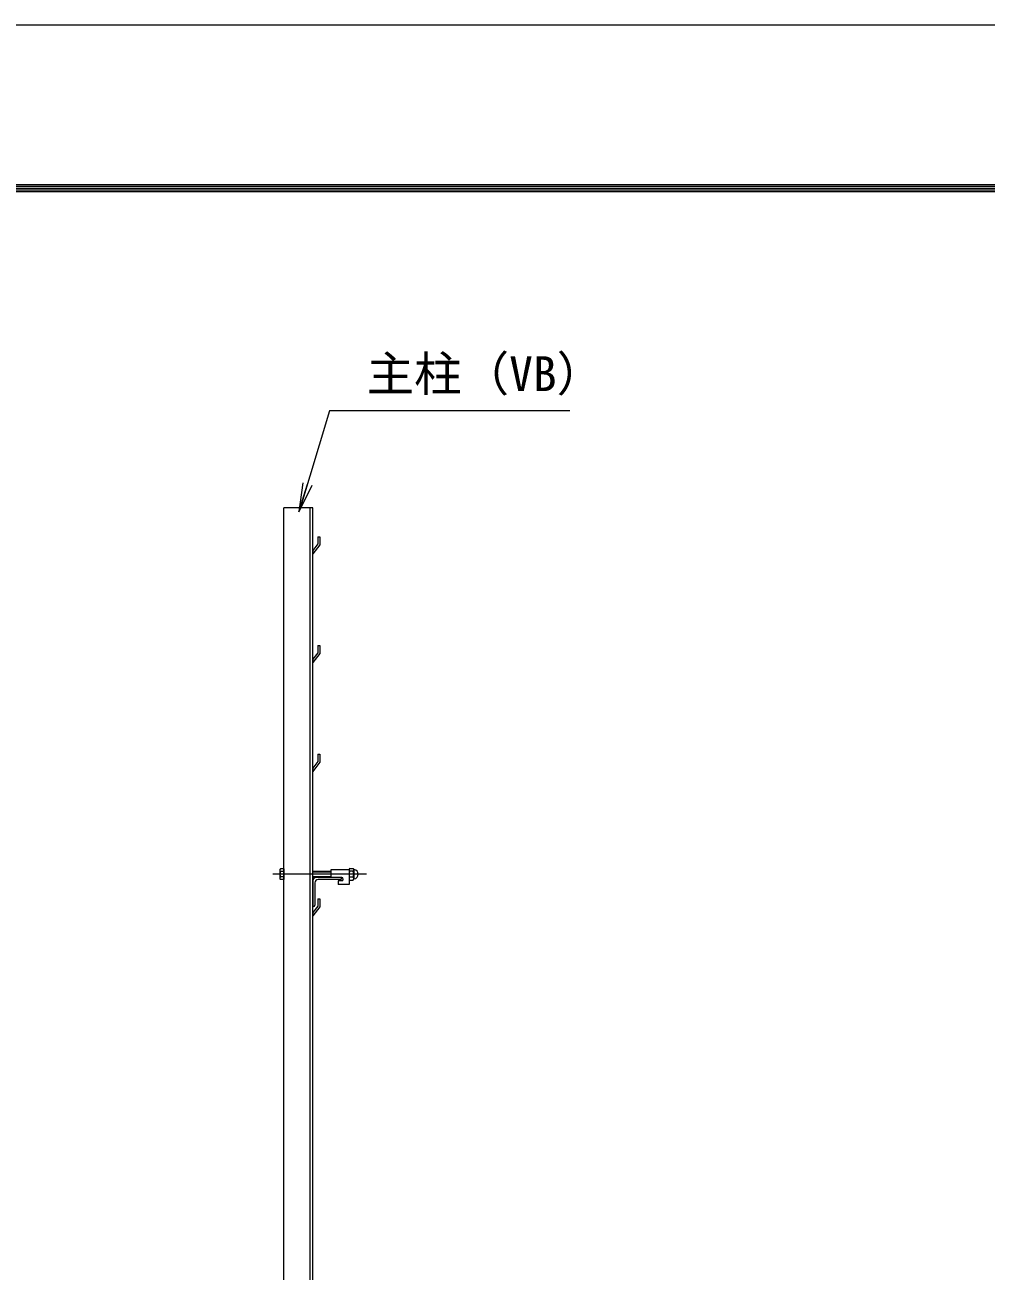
# Model space of a CAD drawing. Units: millimetres, scale not verified. Extents: x -4200 to 4200, y -2970 to 2970.
# Drawn here: x -300 to 1025, y 1251 to 2970 of the extents above; entities that cross this region are included whole.
import ezdxf
from ezdxf.enums import TextEntityAlignment as Align

# ---------------------------------------------------------------- set-up
doc = ezdxf.new("R2010")
doc.units = ezdxf.units.MM
doc.header["$LTSCALE"] = 20
doc.linetypes.add('USER1', pattern=[50.8, 31.75, -6.35, 6.35, -6.35])
for name, color, linetype, lineweight in [('0-0_D-STR1', 1, 'Continuous', 18), ('0-1_D-BMK', 2, 'USER1', 13), ('0-3_D-STR3', 3, 'Continuous', 13), ('0-7_D-STR-TXT', 7, 'Continuous', 9), ('0-8_0', 7, 'Continuous', 9), ('0-B_D-TTL', 7, 'Continuous', 9)]:
    doc.layers.add(name, color=color, linetype=linetype, lineweight=lineweight)
doc.styles.add('ＭＳ ゴシック', font='')
doc.styles.get('ＭＳ ゴシック').set_extended_font_data('MS Gothic')

# ---------------------------------------------------------------- blocks, each defined once
blk = doc.blocks.new('_Open')
at = {"layer": '0-8_0'}
blk.add_line((-20, 3.33), (0, 0), dxfattribs=at)
blk.add_lwpolyline([(-20, -3.33), (0, 0), (-20, 0)], dxfattribs=at)

msp = doc.modelspace()

# ---------------------------------------------------------------- linework, layer by layer
at = {"layer": '0-0_D-STR1'}
for p, q in [((56.53, -306.02), (56.53, 2303.98)), ((96.53, 2303.98), (56.53, 2303.98)), ((93.03, -306.02), (93.03, 2303.98)), ((96.53, -306.02), (96.53, 2303.98)), ((103.53, 2253.98), (96.53, 2244.93)), ((106.53, 2252.86), (96.53, 2240.36)), ((103.53, 2263.86), (103.53, 2253.98)), ((103.53, 2263.86), (106.53, 2263.86)), ((106.53, 2263.86), (106.53, 2252.86)), ((96.53, 2244.93), (96.53, 2240.36)), ((103.53, 2103.98), (96.53, 2094.93)), ((106.53, 2102.86), (96.53, 2090.36)), ((103.53, 2113.86), (103.53, 2103.98)), ((96.53, 2094.93), (96.53, 2090.36)), ((103.53, 1963.86), (103.53, 1953.98)), ((103.53, 1963.86), (106.53, 1963.86)), ((106.53, 1963.86), (106.53, 1952.86)), ((103.53, 1953.98), (96.53, 1944.93)), ((106.53, 1952.86), (96.53, 1940.36)), ((96.53, 1944.93), (96.53, 1940.36)), ((96.53, 1788.98), (96.53, 1753.98)), ((136.53, 1793.98), (101.53, 1793.98)), ((134.53, 1790.98), (104.03, 1790.98)), ((136.53, 1792.98), (136.53, 1793.98)), ((99.53, 1786.48), (99.53, 1755.98)), ((103.53, 1754.48), (96.53, 1745.43)), ((97.53, 1753.98), (96.53, 1753.98)), ((106.53, 1753.36), (96.53, 1740.86)), ((103.53, 1764.36), (103.53, 1754.48)), ((103.53, 1764.36), (106.53, 1764.36)), ((106.53, 1764.36), (106.53, 1753.36)), ((96.53, 1745.43), (96.53, 1740.86))]:
    msp.add_line(p, q, dxfattribs=at)
msp.add_lwpolyline([(103.53, 2113.86), (106.53, 2113.86), (106.53, 2102.86)], dxfattribs=at)
for centre, radius, start, end in [((101.53, 1788.98), 5, 90, 180), ((104.03, 1786.48), 4.5, 90, 180), ((134.53, 1792.98), 2, 270, 0), ((97.53, 1755.98), 2, 270, 0)]:
    msp.add_arc(centre, radius, start, end, dxfattribs=at)
at = {"layer": '0-1_D-BMK'}
msp.add_line((170.76, 1798.48), (41.53, 1798.48), dxfattribs=at)
at = {"layer": '0-3_D-STR3'}
for p, q in [((51.23, 1804.78), (51.92, 1805.99)), ((56.53, 1805.99), (51.92, 1805.99)), ((56.53, 1805.99), (56.53, 1790.97)), ((147.78, 1806.58), (152.28, 1806.58)), ((51.23, 1804.78), (51.23, 1792.18)), ((51.23, 1792.18), (51.92, 1790.97)), ((56.53, 1802.23), (51.92, 1802.23)), ((56.53, 1794.73), (51.92, 1794.73)), ((56.53, 1790.97), (51.92, 1790.97)), ((96.53, 1802.48), (121.78, 1802.48)), ((96.53, 1801.73), (121.78, 1801.73)), ((96.53, 1795.23), (121.78, 1795.23)), ((96.53, 1794.48), (121.78, 1794.48)), ((121.78, 1804.48), (121.78, 1793.98)), ((146.78, 1804.48), (121.78, 1804.48)), ((136.53, 1793.98), (121.78, 1793.98)), ((131.78, 1789.48), (131.78, 1784.48)), ((136.53, 1789.48), (131.78, 1789.48)), ((146.78, 1804.71), (146.78, 1792.37)), ((146.78, 1804.71), (146.78, 1792.37)), ((146.78, 1804.48), (146.78, 1784.48)), ((152.28, 1802.53), (147.78, 1802.53)), ((152.28, 1794.43), (147.78, 1794.43)), ((147.78, 1790.38), (152.28, 1790.38)), ((153.28, 1804.71), (153.28, 1792.37)), ((153.28, 1804.71), (153.28, 1792.37)), ((146.78, 1784.48), (131.78, 1784.48))]:
    msp.add_line(p, q, dxfattribs=at)
for centre, radius, start, end in [((54.67, 1804.11), 3.32, 145.61585, 214.38415), ((149.32, 1804.55), 2.54, 127.21089, 232.78911), ((150.74, 1804.55), 2.54, 307.21089, 52.78911), ((153.65, 1805.42), 0.5, 189.83916, 262.83194), ((152.78, 1798.48), 6.5, 277.16806, 82.83194), ((63.76, 1798.48), 12.42, 162.4121, 197.5879), ((54.67, 1792.85), 3.32, 145.61585, 214.38415), ((136.53, 1791.73), 2.25, 270, 90), ((155.48, 1798.48), 8.7, 152.26063, 207.73937), ((149.33, 1792.4), 2.55, 127.42505, 232.57495), ((144.58, 1798.48), 8.7, 332.26063, 27.73937), ((150.73, 1792.4), 2.55, 307.42505, 52.57495), ((153.65, 1791.53), 0.5, 97.16806, 163.42019)]:
    msp.add_arc(centre, radius, start, end, dxfattribs=at)
at = {"layer": '0-7_D-STR-TXT'}
msp.add_lwpolyline([(451.21, 2437.86), (119.83, 2437.86), (78.14, 2300.2)], dxfattribs=at)
at = {"layer": '0-B_D-TTL', "color": 2, "lineweight": 18}
msp.add_lwpolyline([(-4200, 2970), (4200, 2970), (4200, -2970), (-4200, -2970)], close=True, dxfattribs=at)
at = {"layer": '0-B_D-TTL'}
for points in [[(-3930, 2750), (3930, 2750), (3930, -2750), (-3930, -2750)], [(-3927.5, 2747.5), (3927.5, 2747.5), (3927.5, -2747.5), (-3927.5, -2747.5)], [(-3925, 2745), (3925, 2745), (3925, -2745), (-3925, -2745)], [(-3922.5, 2742.5), (3922.5, 2742.5), (3922.5, -2742.5), (-3922.5, -2742.5)], [(-3920, 2740), (3920, 2740), (3920, -2740), (-3920, -2740)]]:
    msp.add_lwpolyline(points, close=True, dxfattribs=at)

# ---------------------------------------------------------------- block references
at = {"layer": '0-7_D-STR-TXT', "xscale": 2, "yscale": 2, "rotation": 253.14944}
msp.add_blockref('_Open', (77.56, 2298.28), dxfattribs=at)

# ---------------------------------------------------------------- texts
at = {"layer": '0-7_D-STR-TXT', "style": 'ＭＳ ゴシック'}
msp.add_text('主柱（VB）', height=48.09, dxfattribs=at).set_placement((170.76, 2450.44), align=Align.BOTTOM_LEFT)

doc.saveas('drawing.dxf')
